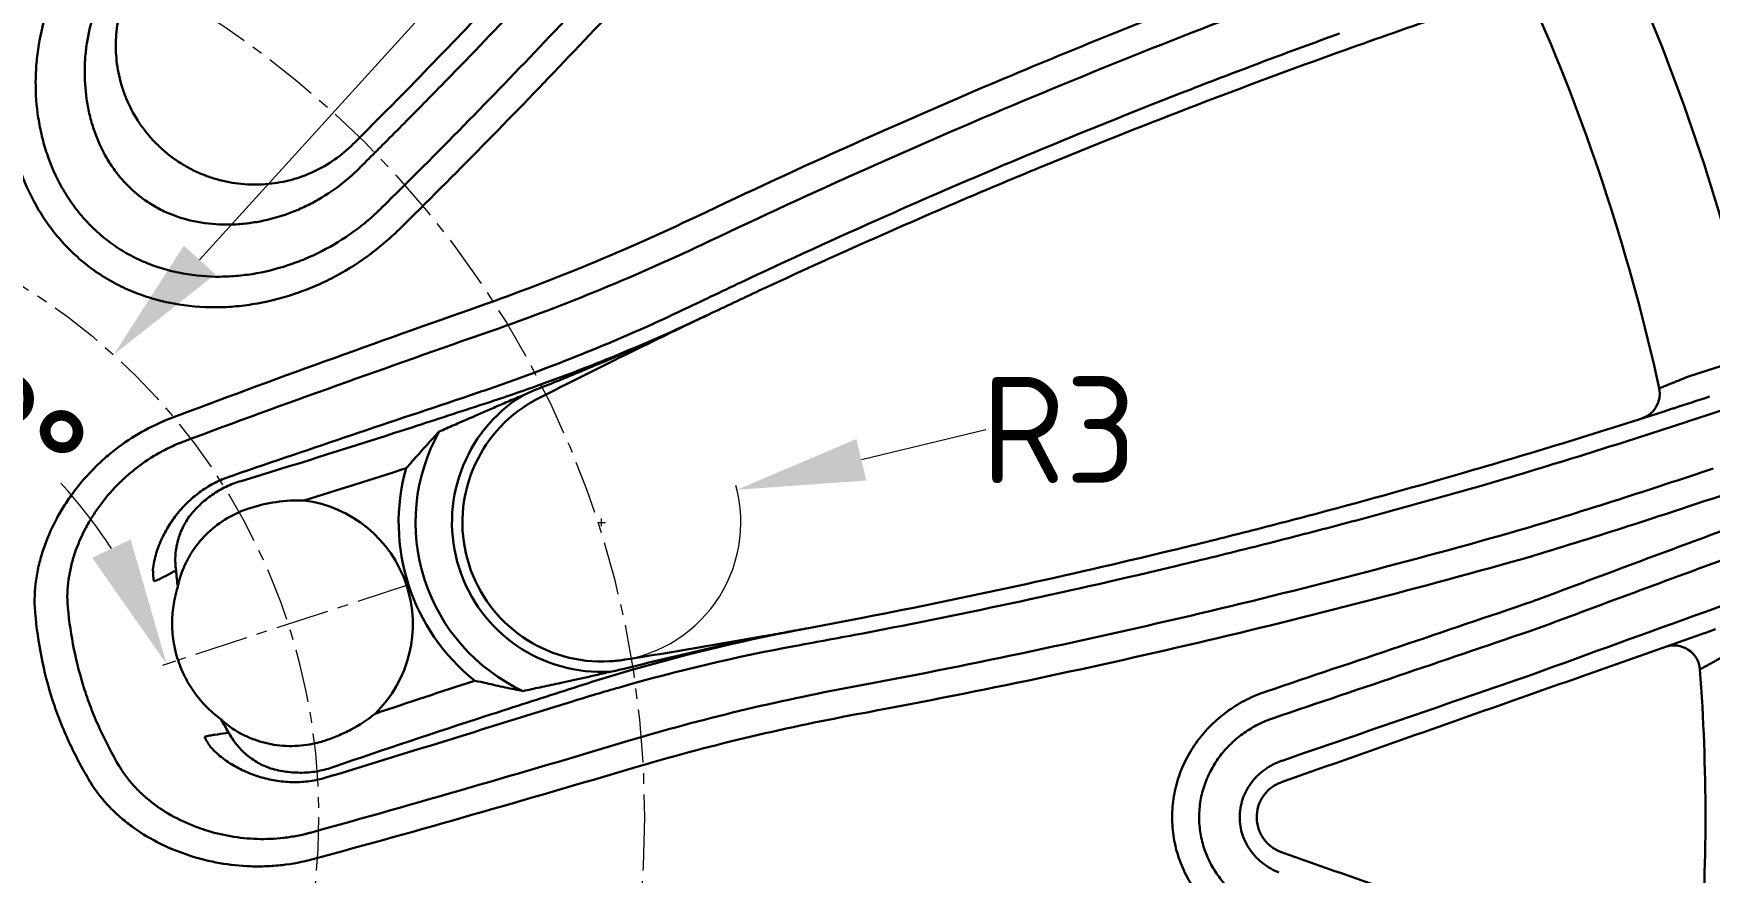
# Model space of a CAD drawing. Header units: inches. Extents: x 975 to 1816, y 133 to 420.
# Drawn here: x 1123.35 to 1162.63, y 275.13 to 294.8 of the extents above; entities that cross this region are included whole.
import ezdxf

# ---------------------------------------------------------------- set-up
doc = ezdxf.new("R2010")
doc.units = ezdxf.units.IN
doc.header["$MEASUREMENT"] = 0
doc.linetypes.add('CENTER', pattern=[2, 1.25, -0.25, 0.25, -0.25])
doc.layers.get('0').update_dxf_attribs({"lineweight": 30})
doc.layers.add('Center', color=1, linetype='CENTER', lineweight=18)
doc.styles.add('TCVN', font='tcvn+7284-2003r.ttf', dxfattribs={"height": 2.5})
doc.dimstyles.new('TCVN', dxfattribs={"dimtxt": 2.5, "dimasz": 3, "dimexe": 0.1, "dimexo": 0.0625, "dimgap": 0.09, "dimtad": 0, "dimtoh": 1, "dimdec": 0, "dimzin": 0, "dimdsep": 46, "dimtxsty": 'TCVN', "dimcen": 0.09, "dimclrd": 2, "dimclre": 2, "dimclrt": 1, "dimadec": 0, "dimazin": 0, "dimtfac": 1, "dimtdec": 0, "dimtofl": 0, "dimtmove": 0, "dimatfit": 3, "dimfxl": 1, "dimtolj": 1, "dimtzin": 0, "dimlwd": 18, "dimlwe": 18, "dimarcsym": 0})

# ---------------------------------------------------------------- blocks, each defined once
blk = doc.blocks.new('*D7')
at = {"layer": 'Center', "color": 2, "linetype": 'Continuous', "lineweight": 18, "transparency": 16777216}
for p, q in [((1171.919, 353.394), (1151.998, 326.267)), ((1174.919, 353.394), (1171.919, 353.394))]:
    blk.add_line(p, q, dxfattribs=at)
at = {"layer": 'Center', "color": 2, "lineweight": 18, "transparency": 16777216}
for p, q in [((1115.306, 276.426), (1115.486, 276.426)), ((1115.396, 276.336), (1115.396, 276.516))]:
    blk.add_line(p, q, dxfattribs=at)
at = {"layer": 'Center', "color": 2, "transparency": 16777216}
blk.add_solid([(1151.595, 326.563), (1152.401, 325.971), (1150.222, 323.849)], dxfattribs=at)
at = {"layer": 'Defpoints', "color": 0, "transparency": 16777216}
for p in [(1150.222, 323.849), (1080.569, 229.002)]:
    blk.add_point(p, dxfattribs=at)
at = {"layer": 'Center', "color": 1, "transparency": 16777216, "insert": (1178.009, 353.394), "char_height": 2.5, "attachment_point": 5, "style": 'TCVN'}
blk.add_mtext('\\A1;∅118', dxfattribs=at)
blk = doc.blocks.new('*D8')
at = {"layer": 'Center', "color": 2, "linetype": 'Continuous', "lineweight": 18, "transparency": 16777216}
for p, q in [((1174.822, 341.958), (1127.243, 289.491)), ((1177.822, 341.958), (1174.822, 341.958))]:
    blk.add_line(p, q, dxfattribs=at)
at = {"layer": 'Center', "color": 2, "lineweight": 18, "transparency": 16777216}
for p, q in [((1115.306, 276.426), (1115.486, 276.426)), ((1115.396, 276.336), (1115.396, 276.516))]:
    blk.add_line(p, q, dxfattribs=at)
at = {"layer": 'Center', "color": 2, "transparency": 16777216}
blk.add_solid([(1126.873, 289.826), (1127.614, 289.155), (1125.228, 287.268)], dxfattribs=at)
at = {"layer": 'Defpoints', "color": 0, "transparency": 16777216}
for p in [(1125.228, 287.268), (1105.563, 265.583)]:
    blk.add_point(p, dxfattribs=at)
at = {"layer": 'Center', "color": 1, "transparency": 16777216, "insert": (1180.537, 341.958), "char_height": 2.5, "attachment_point": 5, "style": 'TCVN'}
blk.add_mtext('\\A1;∅29', dxfattribs=at)
blk = doc.blocks.new('*D11')
at = {"layer": 'Center', "color": 2, "linetype": 'Continuous', "lineweight": 18, "transparency": 16777216}
blk.add_line((1145.67, 285.509), (1142.754, 284.805), dxfattribs=at)
at = {"layer": 'Center', "color": 2, "lineweight": 18, "transparency": 16777216}
for p, q in [((1136.576, 283.337), (1136.756, 283.337)), ((1136.666, 283.247), (1136.666, 283.427))]:
    blk.add_line(p, q, dxfattribs=at)
at = {"layer": 'Center', "color": 2, "linetype": 'Continuous', "lineweight": 18, "transparency": 16777216}
blk.add_arc((1136.666, 283.337), 3.263, 274.4093, 15.3191, dxfattribs=at)
at = {"layer": 'Center', "color": 2, "transparency": 16777216}
blk.add_solid([(1142.636, 285.291), (1142.871, 284.319), (1139.837, 284.102)], dxfattribs=at)
at = {"layer": 'Defpoints', "color": 0, "transparency": 16777216}
for p in [(1139.837, 284.102), (1136.666, 283.337)]:
    blk.add_point(p, dxfattribs=at)
at = {"layer": 'Center', "color": 1, "transparency": 16777216, "insert": (1147.385, 285.509), "char_height": 2.5, "attachment_point": 5, "style": 'TCVN'}
blk.add_mtext('\\A1;R3', dxfattribs=at)
blk = doc.blocks.new('*D12')
at = {"layer": 'Center', "color": 2, "linetype": 'Continuous', "lineweight": 18, "transparency": 16777216}
blk.add_line((1129.982, 321.319), (1134.289, 334.585), dxfattribs=at)
for start, end in [(82.96732, 87.18581), (74.82735, 79.04584)]:
    blk.add_arc((1115.396, 276.391), 61.085, start, end, dxfattribs=at)
at = {"layer": 'Center', "color": 2, "transparency": 16777216}
for points in [[(1118.382, 336.902), (1118.407, 337.902), (1115.396, 337.475)], [(1131.526, 335.825), (1131.241, 334.867), (1134.259, 334.49)]]:
    blk.add_solid(points, dxfattribs=at)
at = {"layer": 'Defpoints', "color": 0, "transparency": 16777216}
for p in [(1115.396, 349.385), (1128.087, 336.143), (1129.963, 321.259), (1126.715, 311.256), (1115.396, 203.466)]:
    blk.add_point(p, dxfattribs=at)
at = {"layer": 'Center', "color": 1, "transparency": 16777216, "insert": (1124.945, 336.724), "char_height": 2.5, "attachment_point": 5, "rotation": 351.0066, "style": 'TCVN'}
blk.add_mtext('\\A1;18°', dxfattribs=at)
blk = doc.blocks.new('*D16')
at = {"layer": 'Center', "color": 2, "linetype": 'Continuous', "lineweight": 18, "transparency": 16777216}
blk.add_line((1126.68, 280.084), (1126.375, 279.984), dxfattribs=at)
for start, end in [(65.6581, 75.2097), (32.9401, 42.4918)]:
    blk.add_arc((1115.396, 276.385), 11.654, start, end, dxfattribs=at)
at = {"layer": 'Center', "color": 2, "transparency": 16777216}
for points in [[(1118.306, 287.157), (1118.435, 288.149), (1115.396, 288.039)], [(1125.627, 282.938), (1124.725, 282.507), (1126.47, 280.016)]]:
    blk.add_solid(points, dxfattribs=at)
at = {"layer": 'Defpoints', "color": 0, "transparency": 16777216}
for p in [(1115.396, 349.385), (1124.043, 284.198), (1132.14, 281.874), (1126.739, 280.104), (1115.396, 203.466)]:
    blk.add_point(p, dxfattribs=at)
at = {"layer": 'Center', "color": 1, "transparency": 16777216, "insert": (1122.233, 285.823), "char_height": 2.5, "attachment_point": 5, "rotation": 324.0749, "style": 'TCVN'}
blk.add_mtext('\\A1;72°', dxfattribs=at)

msp = doc.modelspace()

# ---------------------------------------------------------------- linework, layer by layer
for p, q in [((1162.117, 286.747), (1162.555, 286.889)), ((1128.401, 283.665), (1128.401, 283.665)), ((1126.692, 282.2), (1126.691, 282.211)), ((1127.927, 278.405), (1127.921, 278.414)), ((1130.168, 278.217), (1130.168, 278.217))]:
    msp.add_line(p, q)
for radius in [58.838, 58.403, 57.085]:
    msp.add_circle((1115.396, 276.426), radius)
for centre, radius, start, end in [((1115.396, 276.426), 49.533, 12.6372, 23.3628), ((1115.396, 276.426), 47.141, 12.3155, 23.6845), ((1160.857, 286.351), 0.609, 287.7119, 12.3155), ((1136.666, 283.337), 3.507, 122.1176, 273.3116), ((1136.666, 283.337), 3.262, 122.1176, 273.3116), ((1136.666, 283.337), 4.362, 150.7825, 245.0005), ((1136.666, 283.337), 4.757, 164.5199, 231.2929), ((1129.316, 280.949), 2.926, 314.2161, 82.6579), ((1128.171, 282.257), 2.021, 180.7305, 188.5788), ((1161.802, 279.843), 0.609, 4.2122, 109.4147), ((1115.396, 276.426), 47.141, 355.7878, 4.2122), ((1129.152, 279.237), 2.022, 207.42, 215.2905)]:
    msp.add_arc(centre, radius, start, end)
for points, knots in [([(1130.975, 292.339), (1131.564, 292.928), (1132.148, 293.522), (1133.309, 294.72), (1133.885, 295.324), (1135.602, 297.152), (1136.729, 298.391), (1138.395, 300.281), (1138.945, 300.914), (1140.031, 302.186), (1140.569, 302.825), (1142.162, 304.75), (1143.2, 306.045), (1144.215, 307.351)], [0, 0, 0, 0, 0.125, 0.125, 0.25, 0.25, 0.5, 0.5, 0.625, 0.625, 0.75, 0.75, 1, 1, 1, 1]), ([(1144.97, 307.373), (1144.903, 307.288), (1144.836, 307.203), (1144.702, 307.032), (1144.501, 306.777), (1144.03, 306.182), (1143.08, 304.996), (1142.252, 303.987), (1141.136, 302.648), (1140.572, 301.982), (1139.431, 300.657), (1138.854, 299.997), (1137.107, 298.029), (1135.922, 296.737), (1134.117, 294.828), (1133.512, 294.198), (1132.598, 293.262), (1132.14, 292.796), (1131.602, 292.256), (1131.372, 292.026), (1131.218, 291.872), (1131.141, 291.796), (1131.064, 291.719)], [0, 0, 0, 0, 0.015625, 0.015625, 0.03125, 0.0625, 0.125, 0.25, 0.25, 0.375, 0.375, 0.5, 0.5, 0.75, 0.75, 0.875, 0.875, 0.9375, 0.96875, 0.984375, 0.984375, 1, 1, 1, 1]), ([(1131.51, 290.712), (1132.803, 291.988), (1134.078, 293.287), (1135.965, 295.271), (1136.589, 295.939), (1137.519, 296.948), (1137.828, 297.286), (1138.443, 297.965), (1138.75, 298.306), (1140.275, 300.015), (1141.469, 301.397), (1143.222, 303.493), (1143.8, 304.195), (1144.944, 305.607), (1145.509, 306.316), (1146.068, 307.028)], [0, 0, 0, 0, 0.25, 0.25, 0.375, 0.375, 0.4375, 0.4375, 0.5, 0.5, 0.75, 0.75, 0.875, 0.875, 1, 1, 1, 1]), ([(1146.636, 306.675), (1146.072, 305.957), (1145.5, 305.241), (1144.345, 303.816), (1143.76, 303.107), (1141.988, 300.992), (1140.781, 299.597), (1139.24, 297.872), (1138.93, 297.528), (1138.308, 296.842), (1137.996, 296.501), (1137.056, 295.482), (1136.425, 294.809), (1134.517, 292.807), (1133.228, 291.495), (1131.921, 290.207)], [0, 0, 0, 0, 0.125, 0.125, 0.25, 0.25, 0.5, 0.5, 0.5625, 0.5625, 0.625, 0.625, 0.75, 0.75, 1, 1, 1, 1]), ([(1138.884, 290.504), (1141.331, 291.67), (1143.802, 292.777), (1146.92, 294.089), (1147.545, 294.347), (1148.798, 294.857), (1149.425, 295.108), (1151.307, 295.848), (1152.563, 296.325), (1153.821, 296.786)], [0, 0, 0, 0, 0.5, 0.5, 0.625, 0.625, 0.75, 0.75, 1, 1, 1, 1]), ([(1131.921, 290.207), (1131.803, 290.091), (1131.682, 289.98), (1131.43, 289.767), (1131.3, 289.665), (1130.901, 289.377), (1130.622, 289.207), (1130.188, 288.985), (1130.04, 288.916), (1129.738, 288.79), (1129.583, 288.732), (1129.116, 288.578), (1128.799, 288.501), (1128.315, 288.425), (1128.152, 288.406), (1127.824, 288.383), (1127.659, 288.378), (1127.167, 288.387), (1126.841, 288.422), (1126.436, 288.507), (1126.355, 288.527), (1126.194, 288.569), (1126.115, 288.592), (1125.879, 288.667), (1125.725, 288.725), (1125.423, 288.858), (1125.276, 288.932), (1124.988, 289.098), (1124.847, 289.19), (1124.447, 289.484), (1124.206, 289.706), (1123.88, 290.076), (1123.778, 290.206), (1123.586, 290.478), (1123.498, 290.617), (1123.256, 291.044), (1123.125, 291.341), (1122.968, 291.803), (1122.922, 291.96), (1122.863, 292.199), (1122.846, 292.279), (1122.814, 292.44), (1122.799, 292.521), (1122.736, 292.924), (1122.713, 293.247), (1122.716, 293.733), (1122.723, 293.895), (1122.75, 294.221), (1122.77, 294.384), (1122.849, 294.869), (1122.925, 295.185), (1123.125, 295.803), (1123.248, 296.105), (1123.396, 296.4)], [0, 0, 0, 0, 0.03125, 0.03125, 0.0625, 0.0625, 0.125, 0.125, 0.15625, 0.15625, 0.1875, 0.1875, 0.25, 0.25, 0.28125, 0.28125, 0.3125, 0.3125, 0.375, 0.375, 0.390625, 0.390625, 0.40625, 0.40625, 0.4375, 0.4375, 0.46875, 0.46875, 0.5, 0.5, 0.5625, 0.5625, 0.59375, 0.59375, 0.625, 0.625, 0.6875, 0.6875, 0.71875, 0.71875, 0.734375, 0.734375, 0.75, 0.75, 0.8125, 0.8125, 0.84375, 0.84375, 0.875, 0.875, 0.9375, 0.9375, 1, 1, 1, 1]), ([(1124.003, 296.166), (1123.995, 296.15), (1123.987, 296.134), (1123.971, 296.101), (1123.947, 296.052), (1123.894, 295.937), (1123.851, 295.838), (1123.769, 295.639), (1123.72, 295.504), (1123.588, 295.096), (1123.52, 294.817), (1123.451, 294.39), (1123.433, 294.246), (1123.409, 293.959), (1123.402, 293.816), (1123.399, 293.387), (1123.419, 293.103), (1123.485, 292.677), (1123.513, 292.535), (1123.581, 292.253), (1123.621, 292.114), (1123.759, 291.706), (1123.874, 291.444), (1124.086, 291.067), (1124.163, 290.944), (1124.332, 290.704), (1124.422, 290.589), (1124.709, 290.262), (1124.921, 290.066), (1125.274, 289.807), (1125.398, 289.726), (1125.652, 289.58), (1125.782, 289.515), (1126.048, 289.398), (1126.184, 289.347), (1126.462, 289.259), (1126.605, 289.222), (1127.033, 289.133), (1127.32, 289.103), (1127.754, 289.096), (1127.9, 289.101), (1128.19, 289.122), (1128.333, 289.138), (1128.759, 289.206), (1129.039, 289.275), (1129.451, 289.411), (1129.587, 289.462), (1129.853, 289.573), (1129.983, 289.634), (1130.366, 289.83), (1130.611, 289.98), (1130.963, 290.234), (1131.078, 290.324), (1131.244, 290.465), (1131.326, 290.537), (1131.419, 290.623), (1131.458, 290.661), (1131.484, 290.686), (1131.497, 290.699), (1131.51, 290.712)], [0, 0, 0, 0, 0.003906, 0.003906, 0.007812, 0.015625, 0.03125, 0.03125, 0.0625, 0.0625, 0.125, 0.125, 0.15625, 0.15625, 0.1875, 0.1875, 0.25, 0.25, 0.28125, 0.28125, 0.3125, 0.3125, 0.375, 0.375, 0.40625, 0.40625, 0.4375, 0.4375, 0.5, 0.5, 0.53125, 0.53125, 0.5625, 0.5625, 0.59375, 0.59375, 0.625, 0.625, 0.6875, 0.6875, 0.71875, 0.71875, 0.75, 0.75, 0.8125, 0.8125, 0.84375, 0.84375, 0.875, 0.875, 0.9375, 0.9375, 0.96875, 0.96875, 0.984375, 0.992187, 0.996094, 0.996094, 1, 1, 1, 1]), ([(1130.988, 291.645), (1130.825, 291.48), (1130.651, 291.329), (1130.282, 291.056), (1130.087, 290.933), (1129.779, 290.772), (1129.674, 290.722), (1129.462, 290.63), (1129.354, 290.589), (1129.028, 290.477), (1128.805, 290.419), (1128.461, 290.36), (1128.346, 290.345), (1128.115, 290.324), (1128, 290.319), (1127.655, 290.318), (1127.425, 290.338), (1126.966, 290.424), (1126.745, 290.489), (1126.427, 290.622), (1126.323, 290.673), (1126.121, 290.786), (1126.021, 290.849), (1125.74, 291.053), (1125.571, 291.209), (1125.382, 291.428), (1125.345, 291.473), (1125.274, 291.565), (1125.239, 291.612), (1125.14, 291.756), (1125.079, 291.854), (1124.914, 292.158), (1124.823, 292.37), (1124.715, 292.702), (1124.684, 292.814), (1124.632, 293.04), (1124.611, 293.153), (1124.562, 293.495), (1124.547, 293.725), (1124.552, 294.074), (1124.558, 294.19), (1124.58, 294.42), (1124.594, 294.534), (1124.652, 294.874), (1124.708, 295.098), (1124.818, 295.427), (1124.859, 295.537), (1124.949, 295.75), (1124.999, 295.855), (1125.052, 295.959)], [0, 0, 0, 0, 0.0625, 0.0625, 0.125, 0.125, 0.15625, 0.15625, 0.1875, 0.1875, 0.25, 0.25, 0.28125, 0.28125, 0.3125, 0.3125, 0.375, 0.375, 0.4375, 0.4375, 0.46875, 0.46875, 0.5, 0.5, 0.5625, 0.5625, 0.578125, 0.578125, 0.59375, 0.59375, 0.625, 0.625, 0.6875, 0.6875, 0.71875, 0.71875, 0.75, 0.75, 0.8125, 0.8125, 0.84375, 0.84375, 0.875, 0.875, 0.9375, 0.9375, 0.96875, 0.96875, 1, 1, 1, 1]), ([(1125.633, 295.998), (1125.589, 295.911), (1125.549, 295.824), (1125.478, 295.646), (1125.446, 295.555), (1125.364, 295.284), (1125.326, 295.102), (1125.292, 294.826), (1125.285, 294.734), (1125.278, 294.549), (1125.278, 294.456), (1125.291, 294.178), (1125.316, 293.995), (1125.376, 293.723), (1125.4, 293.633), (1125.457, 293.453), (1125.489, 293.363), (1125.598, 293.098), (1125.687, 292.927), (1125.845, 292.679), (1125.902, 292.598), (1126.026, 292.438), (1126.092, 292.361), (1126.231, 292.213), (1126.304, 292.142), (1126.458, 292.006), (1126.539, 291.941), (1126.707, 291.819), (1126.795, 291.761), (1126.972, 291.657), (1127.062, 291.609), (1127.246, 291.523), (1127.339, 291.485), (1127.528, 291.416), (1127.624, 291.387), (1127.816, 291.337), (1127.913, 291.316), (1128.104, 291.285), (1128.199, 291.273), (1128.482, 291.252), (1128.67, 291.254), (1128.95, 291.281), (1129.042, 291.294), (1129.224, 291.327), (1129.314, 291.348), (1129.581, 291.421), (1129.754, 291.484), (1130.093, 291.643), (1130.255, 291.736), (1130.563, 291.951), (1130.709, 292.073), (1130.846, 292.21)], [0, 0, 0, 0, 0.03125, 0.03125, 0.0625, 0.0625, 0.125, 0.125, 0.15625, 0.15625, 0.1875, 0.1875, 0.25, 0.25, 0.28125, 0.28125, 0.3125, 0.3125, 0.375, 0.375, 0.40625, 0.40625, 0.4375, 0.4375, 0.46875, 0.46875, 0.5, 0.5, 0.53125, 0.53125, 0.5625, 0.5625, 0.59375, 0.59375, 0.625, 0.625, 0.65625, 0.65625, 0.6875, 0.6875, 0.75, 0.75, 0.78125, 0.78125, 0.8125, 0.8125, 0.875, 0.875, 0.9375, 0.9375, 1, 1, 1, 1]), ([(1153.98, 296.136), (1152.735, 295.681), (1151.491, 295.209), (1149.006, 294.233), (1147.763, 293.729), (1144.058, 292.174), (1141.61, 291.079), (1139.186, 289.927)], [0, 0, 0, 0, 0.25, 0.25, 0.5, 0.5, 1, 1, 1, 1]), ([(1140.122, 289.055), (1141.256, 289.588), (1142.397, 290.107), (1144.118, 290.868), (1144.693, 291.118), (1145.846, 291.612), (1146.423, 291.855), (1148.155, 292.574), (1149.313, 293.039), (1151.052, 293.715), (1151.923, 294.048), (1152.795, 294.373), (1153.376, 294.587), (1153.667, 294.694), (1153.958, 294.8)], [0, 0, 0, 0, 0.25, 0.25, 0.375, 0.375, 0.5, 0.5, 0.75, 0.75, 0.875, 0.9375, 0.9375, 1, 1, 1, 1]), ([(1153.772, 294.299), (1151.519, 293.487), (1149.272, 292.621), (1146.474, 291.468), (1145.915, 291.233), (1144.797, 290.758), (1144.239, 290.517), (1142.57, 289.785), (1141.463, 289.284), (1140.362, 288.771)], [0, 0, 0, 0, 0.5, 0.5, 0.625, 0.625, 0.75, 0.75, 1, 1, 1, 1]), ([(1131.064, 291.719), (1131.051, 291.707), (1131.039, 291.695), (1131.013, 291.671), (1131.001, 291.658), (1130.988, 291.645)], [0, 0, 0, 0, 0.5, 0.5, 1, 1, 1, 1]), ([(1126.556, 285.772), (1127.75, 286.226), (1128.954, 286.67), (1131.379, 287.548), (1132.599, 287.982), (1133.825, 288.413)], [0, 0, 0, 0, 0.5, 0.5, 1, 1, 1, 1]), ([(1135.092, 286.436), (1135.433, 286.571), (1135.774, 286.709), (1136.457, 286.993), (1136.799, 287.138), (1137.482, 287.435), (1137.823, 287.586), (1138.332, 287.818), (1138.502, 287.896), (1138.84, 288.053), (1139.008, 288.132), (1139.176, 288.212)], [0, 0, 0, 0, 0.25, 0.25, 0.5, 0.5, 0.75, 0.75, 0.875, 0.875, 1, 1, 1, 1]), ([(1135.21, 286.256), (1135.883, 286.6), (1136.551, 286.935), (1137.543, 287.424), (1137.872, 287.584), (1138.363, 287.822), (1138.608, 287.94), (1138.892, 288.077), (1139.014, 288.135), (1139.095, 288.174), (1139.136, 288.193), (1139.176, 288.212)], [0, 0, 0, 0, 0.5, 0.5, 0.75, 0.75, 0.875, 0.9375, 0.96875, 0.96875, 1, 1, 1, 1]), ([(1134.092, 287.83), (1132.875, 287.405), (1131.663, 286.977), (1129.255, 286.114), (1128.059, 285.679), (1126.873, 285.235)], [0, 0, 0, 0, 0.5, 0.5, 1, 1, 1, 1]), ([(1161.452, 286.481), (1161.452, 286.481), (1161.462, 286.485), (1161.492, 286.497), (1161.505, 286.502), (1161.535, 286.514), (1161.552, 286.52), (1161.611, 286.543), (1161.659, 286.563), (1161.74, 286.595), (1161.769, 286.607), (1161.83, 286.631), (1161.862, 286.644), (1161.895, 286.657)], [0, 0, 0, 0, 0.25, 0.25, 0.375, 0.375, 0.5, 0.5, 0.75, 0.75, 0.875, 0.875, 1, 1, 1, 1]), ([(1128.048, 284.448), (1128.963, 284.759), (1129.883, 285.071), (1131.732, 285.695), (1132.661, 286.007), (1133.594, 286.32)], [0, 0, 0, 0, 0.5, 0.5, 1, 1, 1, 1]), ([(1134.801, 286.307), (1134.683, 286.259), (1134.568, 286.211), (1134.402, 286.14), (1134.348, 286.117), (1134.241, 286.071), (1134.189, 286.049), (1133.934, 285.938), (1133.747, 285.856), (1133.569, 285.778)], [0, 0, 0, 0, 0.25, 0.25, 0.375, 0.375, 0.5, 0.5, 1, 1, 1, 1]), ([(1161.72, 285.989), (1161.721, 285.989), (1161.721, 285.989), (1161.722, 285.989), (1161.752, 285.999), (1161.781, 286.009), (1161.811, 286.018)], [0, 0, 0, 0, 0.0000085048, 0.0000085048, 0.0000085048, 0.0004770414, 0.0004770414, 0.0004770414, 0.0004770414]), ([(1123.387, 281.244), (1123.367, 281.496), (1123.377, 281.745), (1123.429, 282.114), (1123.453, 282.237), (1123.511, 282.478), (1123.546, 282.596), (1123.663, 282.944), (1123.759, 283.167), (1123.93, 283.493), (1123.991, 283.6), (1124.121, 283.807), (1124.189, 283.908), (1124.404, 284.203), (1124.561, 284.389), (1124.816, 284.651), (1124.904, 284.736), (1125.087, 284.9), (1125.182, 284.979), (1125.472, 285.204), (1125.675, 285.339), (1126.1, 285.579), (1126.323, 285.684), (1126.556, 285.772)], [0, 0, 0, 0, 0.125, 0.125, 0.1875, 0.1875, 0.25, 0.25, 0.375, 0.375, 0.4375, 0.4375, 0.5, 0.5, 0.625, 0.625, 0.6875, 0.6875, 0.75, 0.75, 0.875, 0.875, 1, 1, 1, 1]), ([(1133.569, 285.778), (1133.441, 285.722), (1133.319, 285.668), (1133.083, 285.565), (1132.969, 285.515), (1132.858, 285.466)], [0, 0, 0, 0, 0.5, 0.5, 1, 1, 1, 1]), ([(1162.12, 285.704), (1162.091, 285.694), (1162.061, 285.684), (1162.031, 285.674), (1162.031, 285.674), (1162.031, 285.674), (1162.031, 285.674)], [0, 0, 0, 0, 0.0004726221, 0.0004726221, 0.0004726221, 0.0004728831, 0.0004728831, 0.0004728831, 0.0004728831]), ([(1126.873, 285.235), (1126.848, 285.225), (1126.823, 285.216), (1126.774, 285.196), (1126.749, 285.186), (1126.676, 285.155), (1126.628, 285.134), (1126.484, 285.067), (1126.391, 285.019), (1126.117, 284.866), (1125.943, 284.751), (1125.693, 284.559), (1125.612, 284.492), (1125.455, 284.351), (1125.379, 284.279), (1125.16, 284.054), (1125.025, 283.895), (1124.84, 283.643), (1124.782, 283.556), (1124.67, 283.378), (1124.617, 283.286), (1124.47, 283.007), (1124.387, 282.815), (1124.286, 282.516), (1124.257, 282.415), (1124.207, 282.208), (1124.187, 282.103), (1124.142, 281.785), (1124.134, 281.571), (1124.153, 281.354)], [0, 0, 0, 0, 0.015625, 0.015625, 0.03125, 0.03125, 0.0625, 0.0625, 0.125, 0.125, 0.25, 0.25, 0.3125, 0.3125, 0.375, 0.375, 0.5, 0.5, 0.5625, 0.5625, 0.625, 0.625, 0.75, 0.75, 0.8125, 0.8125, 0.875, 0.875, 1, 1, 1, 1]), ([(1132.858, 285.466), (1132.812, 285.417), (1132.763, 285.365), (1132.666, 285.258), (1132.616, 285.204), (1132.468, 285.039), (1132.369, 284.926), (1132.268, 284.813)], [0, 0, 0, 0, 0.25, 0.25, 0.5, 0.5, 1, 1, 1, 1]), ([(1158.582, 281.52), (1160.188, 282.122), (1161.803, 282.724), (1165.048, 283.925), (1166.675, 284.525), (1168.306, 285.123)], [0, 0, 0, 0, 0.5, 0.5, 1, 1, 1, 1]), ([(1126.15, 282.231), (1126.157, 282.296), (1126.167, 282.361), (1126.194, 282.488), (1126.21, 282.551), (1126.247, 282.675), (1126.268, 282.737), (1126.315, 282.858), (1126.34, 282.918), (1126.423, 283.094), (1126.486, 283.206), (1126.626, 283.42), (1126.703, 283.522), (1126.872, 283.718), (1126.962, 283.809), (1127.154, 283.978), (1127.256, 284.056), (1127.468, 284.195), (1127.578, 284.256), (1127.81, 284.364), (1127.931, 284.408), (1128.054, 284.443)], [0, 0, 0, 0, 0.0625, 0.0625, 0.125, 0.125, 0.1875, 0.1875, 0.25, 0.25, 0.375, 0.375, 0.5, 0.5, 0.625, 0.625, 0.75, 0.75, 0.875, 0.875, 1, 1, 1, 1]), ([(1142.82, 281.107), (1145.21, 281.572), (1147.584, 282.089), (1150.532, 282.802), (1151.121, 282.948), (1152.296, 283.247), (1152.883, 283.399), (1154.635, 283.866), (1155.796, 284.188), (1156.948, 284.523)], [0, 0, 0, 0, 0.5, 0.5, 0.625, 0.625, 0.75, 0.75, 1, 1, 1, 1]), ([(1168.521, 284.507), (1166.879, 283.907), (1165.241, 283.306), (1161.973, 282.103), (1160.348, 281.501), (1158.73, 280.898)], [0, 0, 0, 0, 0.5, 0.5, 1, 1, 1, 1]), ([(1126.994, 283.464), (1127.071, 283.564), (1127.155, 283.658), (1127.336, 283.831), (1127.433, 283.91), (1127.589, 284.019), (1127.643, 284.053), (1127.752, 284.116), (1127.808, 284.146), (1127.978, 284.227), (1128.096, 284.272), (1128.218, 284.306)], [0, 0, 0, 0, 0.25, 0.25, 0.5, 0.5, 0.625, 0.625, 0.75, 0.75, 1, 1, 1, 1]), ([(1157.393, 284.227), (1157.095, 284.141), (1156.796, 284.056), (1156.198, 283.888), (1155.299, 283.638), (1154.396, 283.394), (1153.187, 283.076), (1152.581, 282.92), (1151.366, 282.615), (1150.757, 282.465), (1147.71, 281.736), (1145.258, 281.208), (1142.792, 280.735)], [0, 0, 0, 0, 0.0625, 0.0625, 0.125, 0.25, 0.25, 0.375, 0.375, 0.5, 0.5, 1, 1, 1, 1]), ([(1127.445, 283.098), (1127.582, 283.227), (1127.73, 283.339), (1127.969, 283.481), (1128.052, 283.525), (1128.222, 283.602), (1128.311, 283.636), (1128.401, 283.665)], [0, 0, 0, 0, 0.5, 0.5, 0.75, 0.75, 1, 1, 1, 1]), ([(1128.401, 283.665), (1128.609, 283.733), (1128.823, 283.784), (1129.254, 283.846), (1129.471, 283.859), (1129.69, 283.851)], [0, 0, 0, 0, 0.5, 0.5, 1, 1, 1, 1]), ([(1126.691, 282.211), (1126.675, 282.322), (1126.67, 282.433), (1126.678, 282.598), (1126.684, 282.653), (1126.7, 282.762), (1126.71, 282.817), (1126.75, 282.977), (1126.786, 283.08), (1126.876, 283.279), (1126.931, 283.374), (1126.994, 283.464)], [0, 0, 0, 0, 0.25, 0.25, 0.375, 0.375, 0.5, 0.5, 0.75, 0.75, 1, 1, 1, 1]), ([(1126.847, 282.223), (1126.879, 282.302), (1126.915, 282.381), (1126.998, 282.536), (1127.044, 282.613), (1127.195, 282.836), (1127.312, 282.974), (1127.445, 283.098)], [0, 0, 0, 0, 0.25, 0.25, 0.5, 0.5, 1, 1, 1, 1]), ([(1142.549, 279.481), (1145.193, 279.974), (1147.821, 280.528), (1151.74, 281.449), (1153.044, 281.772), (1155.633, 282.445), (1156.919, 282.795), (1158.197, 283.159)], [0, 0, 0, 0, 0.5, 0.5, 0.75, 0.75, 1, 1, 1, 1]), ([(1158.45, 282.539), (1157.159, 282.172), (1155.86, 281.82), (1153.245, 281.142), (1151.928, 280.817), (1147.969, 279.889), (1145.314, 279.332), (1142.643, 278.837)], [0, 0, 0, 0, 0.25, 0.25, 0.5, 0.5, 1, 1, 1, 1]), ([(1158.485, 279.774), (1159.825, 280.261), (1161.17, 280.748), (1163.193, 281.48), (1163.868, 281.724), (1165.22, 282.212), (1165.897, 282.456), (1166.574, 282.7)], [0, 0, 0, 0, 0.5, 0.5, 0.75, 0.75, 1, 1, 1, 1]), ([(1126.627, 282.178), (1126.608, 282.168), (1126.589, 282.158), (1126.552, 282.138), (1126.533, 282.127), (1126.476, 282.097), (1126.439, 282.077), (1126.363, 282.038), (1126.326, 282.019), (1126.25, 281.984), (1126.211, 281.967), (1126.172, 281.956)], [0, 0, 0, 0, 0.125, 0.125, 0.25, 0.25, 0.5, 0.5, 0.75, 0.75, 1, 1, 1, 1]), ([(1126.732, 281.827), (1126.724, 281.889), (1126.713, 281.982), (1126.704, 282.075), (1126.698, 282.138), (1126.695, 282.169), (1126.692, 282.2)], [0, 0, 0, 0, 0.5, 0.75, 0.75, 1, 1, 1, 1]), ([(1126.732, 281.827), (1126.747, 281.892), (1126.763, 281.958), (1126.801, 282.091), (1126.823, 282.157), (1126.847, 282.223)], [0, 0, 0, 0, 0.5, 0.5, 1, 1, 1, 1]), ([(1127.748, 278.715), (1127.641, 278.794), (1127.538, 278.881), (1127.389, 279.027), (1127.341, 279.079), (1127.246, 279.187), (1127.199, 279.244), (1127.067, 279.422), (1126.987, 279.547), (1126.882, 279.749), (1126.849, 279.818), (1126.789, 279.961), (1126.762, 280.033), (1126.691, 280.251), (1126.656, 280.4), (1126.621, 280.627), (1126.613, 280.702), (1126.602, 280.852), (1126.6, 280.926), (1126.601, 281.073), (1126.605, 281.145), (1126.617, 281.289), (1126.626, 281.361), (1126.66, 281.568), (1126.693, 281.7), (1126.732, 281.827)], [0, 0, 0, 0, 0.125, 0.125, 0.1875, 0.1875, 0.25, 0.25, 0.375, 0.375, 0.4375, 0.4375, 0.5, 0.5, 0.625, 0.625, 0.6875, 0.6875, 0.75, 0.75, 0.8125, 0.8125, 0.875, 0.875, 1, 1, 1, 1]), ([(1124.155, 281.336), (1124.187, 281.009), (1124.234, 280.686), (1124.363, 280.045), (1124.445, 279.728), (1124.597, 279.258), (1124.653, 279.101), (1124.773, 278.794), (1124.837, 278.642), (1125.042, 278.194), (1125.195, 277.903), (1125.361, 277.62)], [0, 0, 0, 0, 0.25, 0.25, 0.5, 0.5, 0.625, 0.625, 0.75, 0.75, 1, 1, 1, 1]), ([(1124.673, 277.264), (1124.493, 277.564), (1124.329, 277.872), (1124.109, 278.349), (1124.04, 278.51), (1123.911, 278.838), (1123.852, 279.005), (1123.689, 279.506), (1123.602, 279.844), (1123.468, 280.526), (1123.42, 280.871), (1123.389, 281.219)], [0, 0, 0, 0, 0.25, 0.25, 0.375, 0.375, 0.5, 0.5, 0.75, 0.75, 1, 1, 1, 1]), ([(1158.73, 280.898), (1158.693, 280.884), (1158.655, 280.87), (1158.618, 280.856), (1158.618, 280.856), (1158.618, 280.856), (1158.618, 280.856)], [0, 0, 0, 0, 0.0006098362, 0.0006098362, 0.0006098362, 0.0006100972, 0.0006100972, 0.0006100972, 0.0006100972]), ([(1137.208, 280.119), (1137.943, 280.235), (1138.671, 280.355), (1139.75, 280.541), (1140.109, 280.604), (1140.641, 280.699), (1140.906, 280.747), (1141.169, 280.795), (1141.344, 280.827), (1141.431, 280.843), (1141.518, 280.86)], [0, 0, 0, 0, 0.5, 0.5, 0.75, 0.75, 0.875, 0.9375, 0.9375, 1, 1, 1, 1]), ([(1137.215, 279.909), (1137.919, 280.088), (1138.63, 280.258), (1139.707, 280.497), (1140.069, 280.574), (1140.612, 280.685), (1140.883, 280.739), (1141.155, 280.791), (1141.336, 280.826), (1141.427, 280.843), (1141.518, 280.86)], [0, 0, 0, 0, 0.5, 0.5, 0.75, 0.75, 0.875, 0.9375, 0.9375, 1, 1, 1, 1]), ([(1162.897, 280.16), (1162.828, 280.122), (1162.762, 280.085), (1162.674, 280.036), (1162.646, 280.021), (1162.594, 279.991), (1162.569, 279.978), (1162.525, 279.953), (1162.506, 279.942), (1162.472, 279.923), (1162.457, 279.915), (1162.421, 279.895), (1162.409, 279.888), (1162.409, 279.888)], [0, 0, 0, 0, 0.25, 0.25, 0.375, 0.375, 0.5, 0.5, 0.625, 0.625, 0.75, 0.75, 1, 1, 1, 1]), ([(1135.654, 279.562), (1135.831, 279.601), (1136.018, 279.641), (1136.319, 279.708), (1136.423, 279.731), (1136.586, 279.769), (1136.641, 279.781), (1136.754, 279.808), (1136.811, 279.821), (1136.868, 279.835)], [0, 0, 0, 0, 0.5, 0.5, 0.75, 0.75, 0.875, 0.875, 1, 1, 1, 1]), ([(1133.97, 279.565), (1134.117, 279.532), (1134.262, 279.499), (1134.477, 279.453), (1134.548, 279.438), (1134.687, 279.409), (1134.756, 279.396), (1134.822, 279.383)], [0, 0, 0, 0, 0.5, 0.5, 0.75, 0.75, 1, 1, 1, 1]), ([(1134.822, 279.383), (1134.951, 279.411), (1135.084, 279.439), (1135.36, 279.499), (1135.503, 279.53), (1135.654, 279.562)], [0, 0, 0, 0, 0.5, 0.5, 1, 1, 1, 1]), ([(1152.24, 273.479), (1151.928, 273.584), (1151.637, 273.731), (1151.302, 273.968), (1151.236, 274.018), (1151.109, 274.123), (1151.047, 274.177), (1150.869, 274.349), (1150.76, 274.472), (1150.562, 274.731), (1150.473, 274.868), (1150.356, 275.086), (1150.32, 275.161), (1150.254, 275.311), (1150.225, 275.387), (1150.145, 275.619), (1150.105, 275.777), (1150.064, 276.02), (1150.054, 276.103), (1150.04, 276.266), (1150.037, 276.348), (1150.037, 276.593), (1150.051, 276.755), (1150.092, 276.998), (1150.11, 277.079), (1150.15, 277.239), (1150.174, 277.317), (1150.254, 277.548), (1150.32, 277.697), (1150.475, 277.985), (1150.565, 278.125), (1150.764, 278.384), (1150.872, 278.506), (1151.049, 278.675), (1151.11, 278.729), (1151.236, 278.833), (1151.302, 278.884), (1151.503, 279.026), (1151.643, 279.11), (1151.933, 279.257), (1152.084, 279.32), (1152.24, 279.372)], [0, 0, 0, 0, 0.125, 0.125, 0.15625, 0.15625, 0.1875, 0.1875, 0.25, 0.25, 0.3125, 0.3125, 0.34375, 0.34375, 0.375, 0.375, 0.4375, 0.4375, 0.46875, 0.46875, 0.5, 0.5, 0.5625, 0.5625, 0.59375, 0.59375, 0.625, 0.625, 0.6875, 0.6875, 0.75, 0.75, 0.8125, 0.8125, 0.84375, 0.84375, 0.875, 0.875, 0.9375, 0.9375, 1, 1, 1, 1]), ([(1135.98, 279.14), (1135.032, 278.844), (1134.087, 278.55), (1132.205, 277.966), (1131.268, 277.677), (1130.335, 277.391)], [0, 0, 0, 0, 0.5, 0.5, 1, 1, 1, 1]), ([(1127.921, 278.414), (1127.892, 278.464), (1127.862, 278.514), (1127.804, 278.614), (1127.776, 278.665), (1127.748, 278.715)], [0, 0, 0, 0, 0.5, 0.5, 1, 1, 1, 1]), ([(1128.049, 278.48), (1127.995, 278.517), (1127.943, 278.555), (1127.843, 278.634), (1127.795, 278.674), (1127.748, 278.715)], [0, 0, 0, 0, 0.5, 0.5, 1, 1, 1, 1]), ([(1131.357, 278.851), (1131.18, 278.709), (1130.991, 278.586), (1130.693, 278.427), (1130.591, 278.379), (1130.382, 278.291), (1130.276, 278.251), (1130.168, 278.217)], [0, 0, 0, 0, 0.5, 0.5, 0.75, 0.75, 1, 1, 1, 1]), ([(1152.414, 278.75), (1152.384, 278.74), (1152.353, 278.729), (1152.292, 278.706), (1152.262, 278.694), (1152.173, 278.657), (1152.115, 278.63), (1151.943, 278.543), (1151.832, 278.477), (1151.673, 278.365), (1151.621, 278.325), (1151.521, 278.243), (1151.473, 278.2), (1151.333, 278.067), (1151.247, 277.971), (1151.09, 277.767), (1151.018, 277.657), (1150.895, 277.43), (1150.843, 277.312), (1150.779, 277.13), (1150.761, 277.068), (1150.728, 276.942), (1150.714, 276.878), (1150.682, 276.686), (1150.671, 276.558), (1150.67, 276.365), (1150.673, 276.3), (1150.684, 276.171), (1150.692, 276.106), (1150.724, 275.913), (1150.756, 275.788), (1150.82, 275.606), (1150.843, 275.546), (1150.895, 275.427), (1150.924, 275.368), (1151.017, 275.197), (1151.087, 275.088), (1151.205, 274.935), (1151.246, 274.885), (1151.332, 274.789), (1151.378, 274.742), (1151.518, 274.607), (1151.618, 274.525), (1151.828, 274.377), (1151.939, 274.311), (1152.113, 274.222), (1152.172, 274.195), (1152.262, 274.157), (1152.292, 274.145), (1152.353, 274.122), (1152.384, 274.111), (1152.414, 274.101)], [0, 0, 0, 0, 0.015625, 0.015625, 0.03125, 0.03125, 0.0625, 0.0625, 0.125, 0.125, 0.15625, 0.15625, 0.1875, 0.1875, 0.25, 0.25, 0.3125, 0.3125, 0.375, 0.375, 0.40625, 0.40625, 0.4375, 0.4375, 0.5, 0.5, 0.53125, 0.53125, 0.5625, 0.5625, 0.625, 0.625, 0.65625, 0.65625, 0.6875, 0.6875, 0.75, 0.75, 0.78125, 0.78125, 0.8125, 0.8125, 0.875, 0.875, 0.9375, 0.9375, 0.96875, 0.96875, 0.984375, 0.984375, 1, 1, 1, 1]), ([(1127.357, 278.306), (1127.396, 278.32), (1127.437, 278.329), (1127.519, 278.345), (1127.561, 278.352), (1127.687, 278.371), (1127.772, 278.383), (1127.857, 278.394)], [0, 0, 0, 0, 0.25, 0.25, 0.5, 0.5, 1, 1, 1, 1]), ([(1128.909, 277.569), (1128.805, 277.605), (1128.705, 277.649), (1128.514, 277.757), (1128.424, 277.82), (1128.257, 277.961), (1128.179, 278.041), (1128.04, 278.213), (1127.979, 278.306), (1127.927, 278.405)], [0, 0, 0, 0, 0.25, 0.25, 0.5, 0.5, 0.75, 0.75, 1, 1, 1, 1]), ([(1129.054, 278.115), (1128.871, 278.139), (1128.695, 278.182), (1128.442, 278.275), (1128.359, 278.311), (1128.198, 278.391), (1128.121, 278.434), (1128.049, 278.48)], [0, 0, 0, 0, 0.5, 0.5, 0.75, 0.75, 1, 1, 1, 1]), ([(1130.168, 278.217), (1130.077, 278.187), (1129.985, 278.163), (1129.801, 278.125), (1129.708, 278.112), (1129.429, 278.087), (1129.242, 278.091), (1129.054, 278.115)], [0, 0, 0, 0, 0.25, 0.25, 0.5, 0.5, 1, 1, 1, 1]), ([(1129.842, 276.062), (1131.076, 276.401), (1132.314, 276.753), (1134.797, 277.472), (1136.042, 277.84), (1137.29, 278.213)], [0, 0, 0, 0, 0.5, 0.5, 1, 1, 1, 1]), ([(1130.337, 277.399), (1130.217, 277.355), (1130.093, 277.32), (1129.843, 277.271), (1129.718, 277.256), (1129.465, 277.244), (1129.338, 277.248), (1129.083, 277.272), (1128.956, 277.293), (1128.706, 277.351), (1128.584, 277.389), (1128.345, 277.48), (1128.228, 277.534), (1128.058, 277.627), (1128.002, 277.66), (1127.894, 277.731), (1127.841, 277.768), (1127.738, 277.846), (1127.688, 277.887), (1127.592, 277.975), (1127.546, 278.021), (1127.502, 278.069)], [0, 0, 0, 0, 0.125, 0.125, 0.25, 0.25, 0.375, 0.375, 0.5, 0.5, 0.625, 0.625, 0.75, 0.75, 0.8125, 0.8125, 0.875, 0.875, 0.9375, 0.9375, 1, 1, 1, 1]), ([(1152.541, 275.128), (1152.476, 275.155), (1152.411, 275.185), (1152.288, 275.255), (1152.23, 275.294), (1152.119, 275.379), (1152.066, 275.425), (1151.967, 275.526), (1151.922, 275.581), (1151.839, 275.694), (1151.803, 275.754), (1151.738, 275.879), (1151.71, 275.945), (1151.666, 276.078), (1151.65, 276.146), (1151.627, 276.284), (1151.622, 276.356), (1151.622, 276.496), (1151.627, 276.566), (1151.65, 276.705), (1151.667, 276.774), (1151.711, 276.908), (1151.738, 276.972), (1151.802, 277.097), (1151.839, 277.157), (1151.964, 277.329), (1152.062, 277.429), (1152.23, 277.558), (1152.289, 277.597), (1152.381, 277.649), (1152.412, 277.665), (1152.46, 277.688), (1152.476, 277.695), (1152.5, 277.706), (1152.513, 277.711), (1152.525, 277.716), (1152.533, 277.719), (1152.537, 277.721), (1152.541, 277.723)], [0, 0, 0, 0, 0.0625, 0.0625, 0.125, 0.125, 0.1875, 0.1875, 0.25, 0.25, 0.3125, 0.3125, 0.375, 0.375, 0.4375, 0.4375, 0.5, 0.5, 0.5625, 0.5625, 0.625, 0.625, 0.6875, 0.6875, 0.75, 0.75, 0.875, 0.875, 0.9375, 0.9375, 0.96875, 0.96875, 0.984375, 0.984375, 0.992188, 0.996094, 0.996094, 1, 1, 1, 1]), ([(1152.541, 277.724), (1152.541, 277.724), (1152.541, 277.724), (1152.541, 277.724), (1152.565, 277.733), (1152.589, 277.741), (1152.613, 277.749)], [-0.000000261, -0.000000261, -0.000000261, -0.000000261, 0, 0, 0, 0.0003823398, 0.0003823398, 0.0003823398, 0.0003823398]), ([(1125.37, 277.605), (1125.482, 277.418), (1125.614, 277.251), (1125.834, 277.022), (1125.911, 276.95), (1126.071, 276.812), (1126.156, 276.747), (1126.413, 276.563), (1126.593, 276.457), (1126.873, 276.318), (1126.969, 276.275), (1127.162, 276.197), (1127.261, 276.161), (1127.561, 276.064), (1127.764, 276.014), (1128.174, 275.943), (1128.381, 275.922), (1128.697, 275.912), (1128.803, 275.913), (1129.013, 275.922), (1129.117, 275.93), (1129.326, 275.954), (1129.43, 275.97), (1129.585, 276), (1129.663, 276.017), (1129.74, 276.035), (1129.791, 276.049), (1129.817, 276.055), (1129.842, 276.062)], [0, 0, 0, 0, 0.125, 0.125, 0.1875, 0.1875, 0.25, 0.25, 0.375, 0.375, 0.4375, 0.4375, 0.5, 0.5, 0.625, 0.625, 0.75, 0.75, 0.8125, 0.8125, 0.875, 0.875, 0.9375, 0.9375, 0.96875, 0.984375, 0.984375, 1, 1, 1, 1]), ([(1130.39, 277.606), (1130.271, 277.562), (1130.15, 277.53), (1129.965, 277.496), (1129.903, 277.487), (1129.777, 277.474), (1129.714, 277.47), (1129.525, 277.467), (1129.4, 277.474), (1129.153, 277.507), (1129.03, 277.533), (1128.909, 277.569)], [0, 0, 0, 0, 0.25, 0.25, 0.375, 0.375, 0.5, 0.5, 0.75, 0.75, 1, 1, 1, 1]), ([(1137.417, 277.583), (1136.158, 277.21), (1134.902, 276.843), (1132.396, 276.126), (1131.147, 275.777), (1129.901, 275.441)], [0, 0, 0, 0, 0.5, 0.5, 1, 1, 1, 1]), ([(1129.901, 275.441), (1129.661, 275.376), (1129.419, 275.33), (1129.054, 275.289), (1128.932, 275.28), (1128.687, 275.27), (1128.563, 275.27), (1128.195, 275.282), (1127.953, 275.307), (1127.475, 275.391), (1127.238, 275.45), (1126.772, 275.602), (1126.547, 275.693), (1126.112, 275.909), (1125.902, 276.033), (1125.602, 276.248), (1125.504, 276.324), (1125.317, 276.484), (1125.227, 276.568), (1124.972, 276.833), (1124.818, 277.027), (1124.685, 277.243)], [0, 0, 0, 0, 0.125, 0.125, 0.1875, 0.1875, 0.25, 0.25, 0.375, 0.375, 0.5, 0.5, 0.625, 0.625, 0.75, 0.75, 0.8125, 0.8125, 0.875, 0.875, 1, 1, 1, 1]), ([(1152.588, 277.241), (1152.587, 277.241), (1152.586, 277.241), (1152.585, 277.241), (1152.562, 277.232), (1152.535, 277.221), (1152.511, 277.209), (1152.429, 277.169), (1152.349, 277.114), (1152.28, 277.047), (1152.211, 276.979), (1152.151, 276.896), (1152.107, 276.806), (1152.067, 276.724), (1152.039, 276.632), (1152.027, 276.54), (1152.015, 276.447), (1152.018, 276.351), (1152.036, 276.259), (1152.054, 276.166), (1152.088, 276.076), (1152.134, 275.995), (1152.18, 275.914), (1152.239, 275.841), (1152.305, 275.781), (1152.371, 275.722), (1152.445, 275.673), (1152.521, 275.638), (1152.545, 275.626), (1152.572, 275.615), (1152.592, 275.608)], [0.00009754, 0.00009754, 0.00009754, 0.00009754, 0.0001137, 0.0001137, 0.0001137, 0.00056562, 0.00056562, 0.00056562, 0.00208171, 0.00208171, 0.00208171, 0.00360326, 0.00360326, 0.00360326, 0.00500427, 0.00500427, 0.00500427, 0.00641857, 0.00641857, 0.00641857, 0.00784285, 0.00784285, 0.00784285, 0.00925417, 0.00925417, 0.00925417, 0.0106535, 0.0106535, 0.0106535, 0.01109038, 0.01109038, 0.01109038, 0.01109038])]:
    msp.add_open_spline(points, degree=3, knots=knots)
for points in [[(1158.494, 295.918), (1156.905, 295.401), (1155.33, 294.86), (1153.772, 294.299)], [(1130.846, 292.21), (1130.89, 292.253), (1130.932, 292.296), (1130.975, 292.339)], [(1133.825, 288.413), (1135.543, 289.018), (1137.229, 289.715), (1138.884, 290.504)], [(1139.186, 289.927), (1137.52, 289.133), (1135.823, 288.433), (1134.092, 287.83)], [(1138.696, 288.377), (1139.167, 288.602), (1139.643, 288.828), (1140.122, 289.055)], [(1140.362, 288.771), (1139.963, 288.585), (1139.568, 288.398), (1139.176, 288.212)], [(1134.652, 286.691), (1136.024, 287.183), (1137.373, 287.745), (1138.696, 288.377)], [(1139.176, 288.212), (1137.852, 287.582), (1136.503, 287.021), (1135.128, 286.529)], [(1162.555, 286.889), (1162.945, 287.016), (1163.337, 287.14), (1163.728, 287.262)], [(1165.958, 286.967), (1164.676, 286.546), (1163.397, 286.125), (1162.12, 285.704)], [(1133.594, 286.32), (1133.951, 286.439), (1134.304, 286.563), (1134.652, 286.691)], [(1135.128, 286.529), (1134.729, 286.387), (1134.326, 286.249), (1133.92, 286.117)], [(1134.801, 286.307), (1134.891, 286.349), (1134.982, 286.389), (1135.075, 286.428)], [(1135.075, 286.428), (1135.081, 286.431), (1135.087, 286.433), (1135.092, 286.436)], [(1161.895, 286.657), (1161.966, 286.686), (1162.04, 286.715), (1162.117, 286.747)], [(1133.92, 286.117), (1133.353, 285.933), (1132.787, 285.749), (1132.222, 285.565)], [(1135.182, 286.242), (1135.097, 286.199), (1135.013, 286.151), (1134.931, 286.1)], [(1135.21, 286.256), (1135.201, 286.252), (1135.191, 286.247), (1135.182, 286.242)], [(1156.948, 284.523), (1158.539, 284.985), (1160.131, 285.473), (1161.72, 285.989)], [(1161.811, 286.018), (1162.084, 286.107), (1162.358, 286.196), (1162.632, 286.285)], [(1162.031, 285.674), (1160.486, 285.166), (1158.939, 284.683), (1157.393, 284.227)], [(1128.218, 284.306), (1129.421, 284.671), (1130.619, 285.049), (1131.815, 285.434)], [(1131.815, 285.434), (1131.952, 285.478), (1132.087, 285.522), (1132.222, 285.565)], [(1132.268, 284.813), (1132.206, 284.744), (1132.144, 284.675), (1132.082, 284.606)], [(1128.054, 284.443), (1128.053, 284.445), (1128.051, 284.446), (1128.048, 284.448)], [(1132.082, 284.606), (1131.286, 284.35), (1130.489, 284.097), (1129.69, 283.851)], [(1158.256, 283.176), (1159.744, 283.626), (1161.233, 284.101), (1162.719, 284.601)], [(1128.218, 284.306), (1128.218, 284.306), (1128.218, 284.306), (1128.218, 284.306)], [(1162.971, 283.987), (1161.487, 283.486), (1160.003, 283.01), (1158.518, 282.559)], [(1158.197, 283.159), (1158.217, 283.164), (1158.236, 283.17), (1158.256, 283.176)], [(1158.518, 282.559), (1158.495, 282.552), (1158.473, 282.545), (1158.45, 282.539)], [(1126.691, 282.211), (1126.67, 282.2), (1126.648, 282.189), (1126.627, 282.178)], [(1124.153, 281.354), (1124.154, 281.348), (1124.154, 281.342), (1124.155, 281.336)], [(1152.24, 279.372), (1154.333, 280.075), (1156.416, 280.781), (1158.485, 281.484)], [(1158.485, 281.484), (1158.517, 281.496), (1158.55, 281.508), (1158.582, 281.52)], [(1123.389, 281.219), (1123.388, 281.227), (1123.387, 281.235), (1123.387, 281.244)], [(1141.518, 280.86), (1141.949, 280.94), (1142.383, 281.022), (1142.82, 281.107)], [(1137.378, 279.879), (1138.739, 280.272), (1140.119, 280.6), (1141.518, 280.86)], [(1142.792, 280.735), (1142.265, 280.637), (1141.741, 280.539), (1141.222, 280.443)], [(1158.618, 280.856), (1156.563, 280.155), (1154.493, 279.452), (1152.414, 278.75)], [(1162.442, 280.715), (1161.025, 280.215), (1159.613, 279.718), (1158.209, 279.223)], [(1162.442, 280.715), (1162.548, 280.752), (1162.659, 280.792), (1162.772, 280.832)], [(1136.854, 280.08), (1136.961, 280.086), (1137.068, 280.097), (1137.174, 280.114)], [(1141.222, 280.443), (1139.823, 280.185), (1138.443, 279.859), (1137.084, 279.468)], [(1137.174, 280.114), (1137.185, 280.116), (1137.197, 280.118), (1137.208, 280.119)], [(1136.125, 279.496), (1136.543, 279.63), (1136.96, 279.758), (1137.378, 279.879)], [(1137.194, 279.904), (1137.085, 279.879), (1136.976, 279.856), (1136.868, 279.835)], [(1137.215, 279.909), (1137.208, 279.908), (1137.201, 279.906), (1137.194, 279.904)], [(1152.613, 277.749), (1154.581, 278.425), (1156.54, 279.101), (1158.485, 279.774)], [(1131.357, 278.851), (1132.133, 279.114), (1132.912, 279.371), (1133.691, 279.625)], [(1133.691, 279.625), (1133.785, 279.605), (1133.878, 279.585), (1133.97, 279.565)], [(1134.378, 278.933), (1134.959, 279.12), (1135.541, 279.308), (1136.125, 279.496)], [(1137.084, 279.468), (1136.717, 279.364), (1136.349, 279.255), (1135.98, 279.14)], [(1137.29, 278.213), (1139.015, 278.729), (1140.768, 279.15), (1142.549, 279.481)], [(1134.378, 278.933), (1134.24, 278.888), (1134.101, 278.843), (1133.96, 278.798)], [(1158.209, 279.223), (1156.349, 278.567), (1154.478, 277.908), (1152.6, 277.246)], [(1133.96, 278.798), (1132.767, 278.41), (1131.576, 278.015), (1130.39, 277.606)], [(1142.643, 278.837), (1140.873, 278.508), (1139.131, 278.091), (1137.417, 277.583)], [(1127.857, 278.394), (1127.88, 278.397), (1127.903, 278.401), (1127.927, 278.405)], [(1152.541, 277.723), (1152.541, 277.723), (1152.541, 277.724), (1152.541, 277.724)], [(1125.361, 277.62), (1125.364, 277.615), (1125.367, 277.61), (1125.37, 277.605)], [(1130.335, 277.391), (1130.336, 277.394), (1130.337, 277.396), (1130.337, 277.399)], [(1130.39, 277.606), (1130.39, 277.606), (1130.39, 277.606), (1130.39, 277.606)], [(1124.685, 277.243), (1124.681, 277.25), (1124.677, 277.257), (1124.673, 277.264)], [(1152.6, 277.246), (1152.597, 277.245), (1152.592, 277.243), (1152.588, 277.241)], [(1152.594, 275.607), (1152.596, 275.606), (1152.598, 275.606), (1152.6, 275.605)], [(1152.6, 275.605), (1154.478, 274.943), (1156.349, 274.284), (1158.209, 273.628)]]:
    msp.add_open_spline(points, degree=3)
at = {"layer": 'Center'}
msp.add_line((1132.14, 281.874), (1126.739, 280.104), dxfattribs=at)
for centre, radius in [((1115.306, 276.426), 22.365), ((1115.396, 276.426), 14.637)]:
    msp.add_circle(centre, radius, dxfattribs=at)

# ---------------------------------------------------------------- dimensions: what is measured, and where the dimension line sits
for p1, p2, picture, middle in [((1080.569, 229.002), (1150.222, 323.849), '*D7', (1178.009, 353.394)), ((1105.563, 265.583), (1125.228, 287.268), '*D8', (1180.537, 341.958))]:
    dim = msp.add_diameter_dim_2p(p1=p1, p2=p2, dimstyle='TCVN', dxfattribs=at)
    dim.commit()
    dim.dimension.update_dxf_attribs({"geometry": picture, "text_midpoint": middle, "dimtype": 163})
for base, line1, picture, middle in [((1128.087, 336.143), ((1126.715, 311.256), (1129.963, 321.259)), '*D12', (1124.945, 336.724)), ((1124.043, 284.198), ((1132.14, 281.874), (1126.739, 280.104)), '*D16', (1122.233, 285.823))]:
    dim = msp.add_angular_dim_2l(base=base, line1=line1, line2=((1115.396, 349.385), (1115.396, 203.466)), dimstyle='TCVN', dxfattribs=at)
    dim.commit()
    dim.dimension.update_dxf_attribs({"geometry": picture, "text_midpoint": middle})
dim = msp.add_radius_dim(center=(1136.666, 283.337), mpoint=(1139.837, 284.102), dimstyle='TCVN', dxfattribs=at)
dim.commit()
dim.dimension.update_dxf_attribs({"geometry": '*D11', "text_midpoint": (1147.385, 285.509)})

doc.saveas('drawing.dxf')
